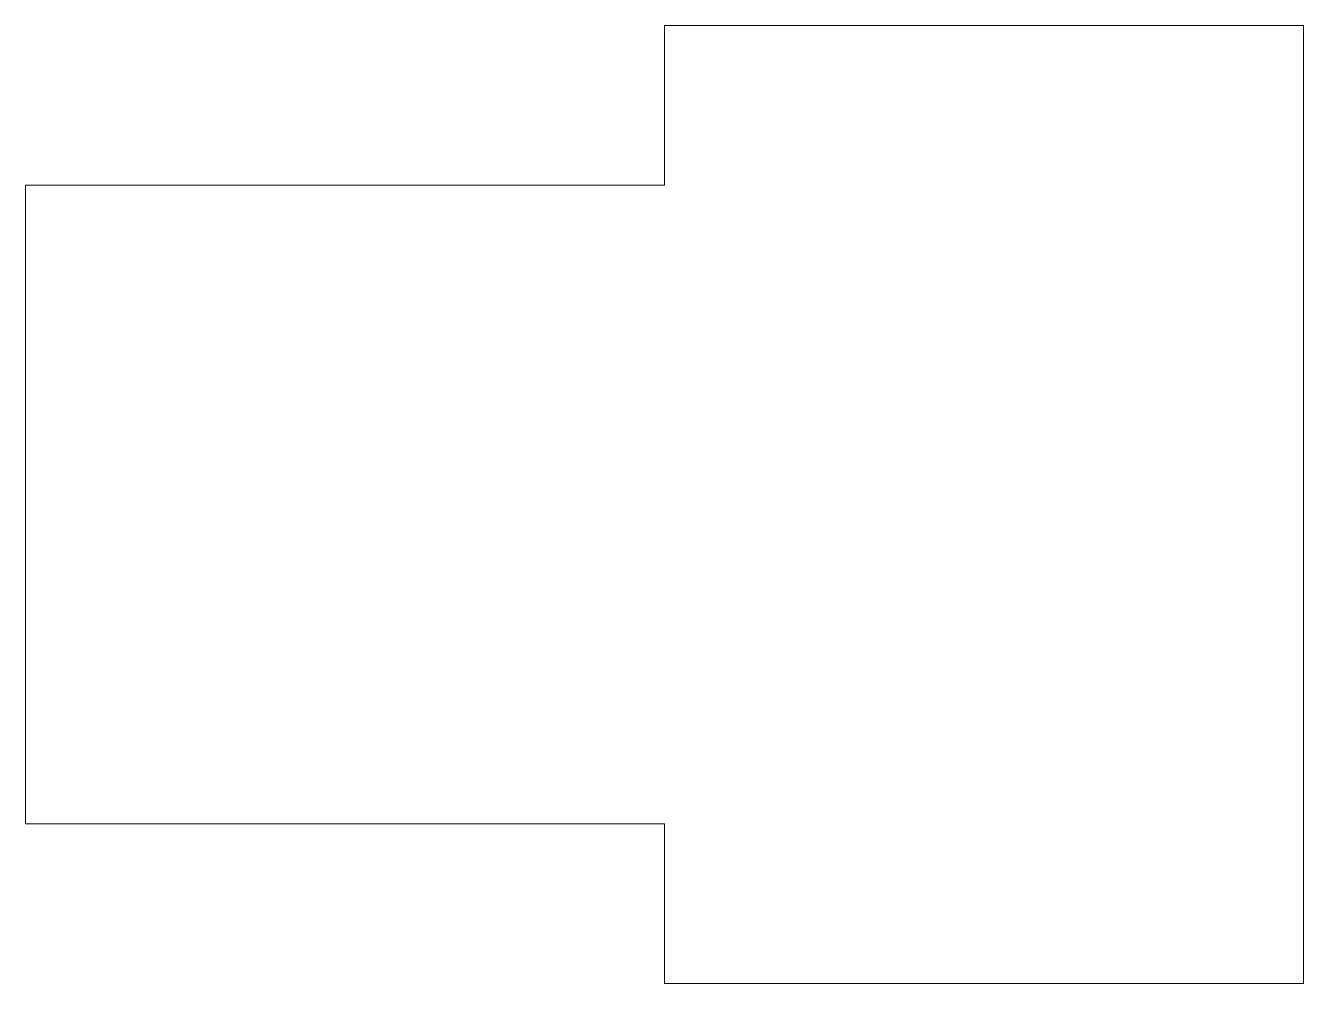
# Model space of a CAD drawing. Header units: inches. Extents: x 10.38 to 11.38, y -0.75 to 0.
import ezdxf

# ---------------------------------------------------------------- set-up
doc = ezdxf.new("R2010")
doc.units = ezdxf.units.IN
doc.header["$MEASUREMENT"] = 0

msp = doc.modelspace()

# ---------------------------------------------------------------- linework, layer by layer
at = {"color": 7, "linetype": 'Continuous', "lineweight": 15}
for p, q in [((11.375, 0), (10.875, 0)), ((10.875, 0), (10.875, -0.125)), ((11.375, 0), (11.375, -0.75)), ((10.375, -0.125), (10.875, -0.125)), ((10.375, -0.125), (10.375, -0.625)), ((10.375, -0.625), (10.875, -0.625)), ((10.875, -0.75), (10.875, -0.625)), ((11.375, -0.75), (10.875, -0.75))]:
    msp.add_line(p, q, dxfattribs=at)

doc.saveas('drawing.dxf')
